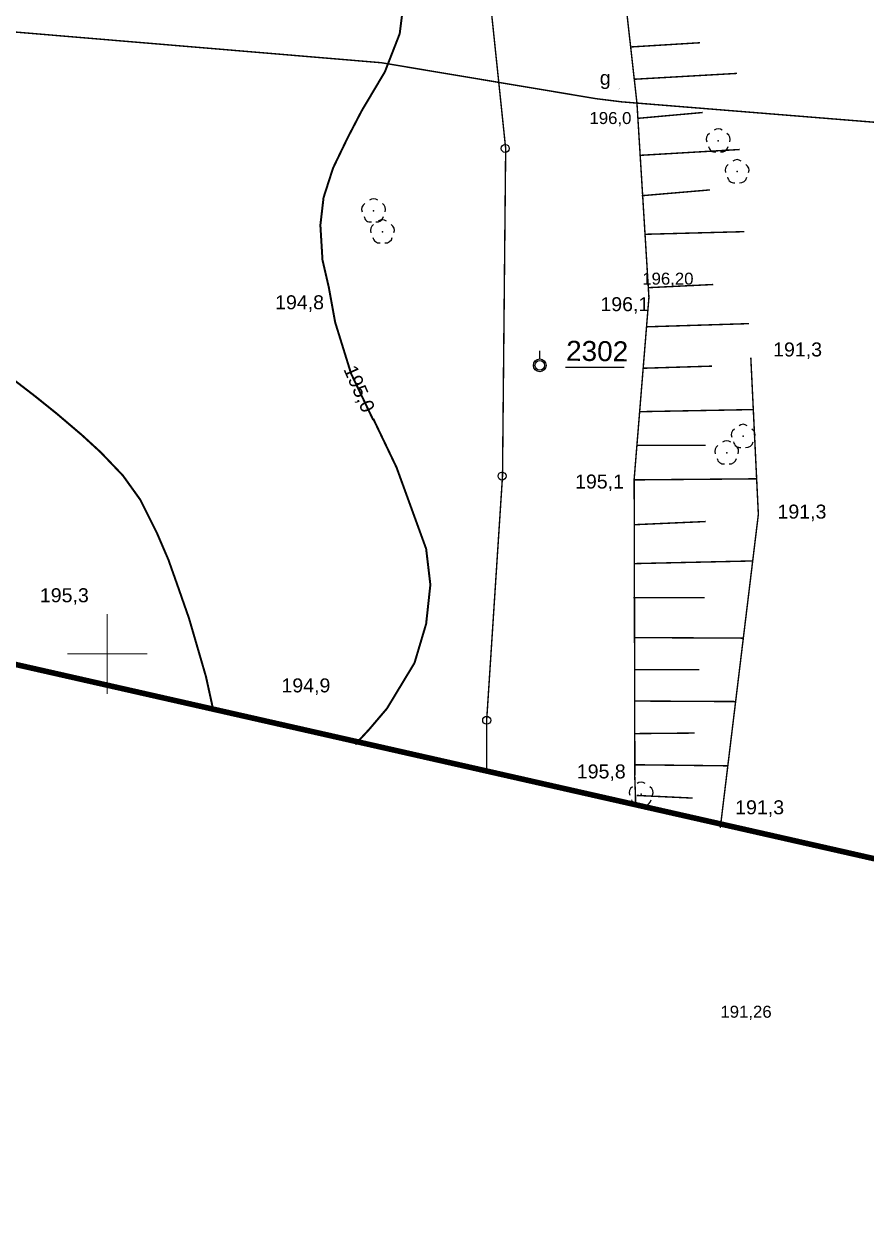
# Model space of a CAD drawing. Extents: x 7572697 to 7573818, y 5546684 to 5547005.
# Drawn here: x 7572944.8 to 7572997.5, y 5546814.8 to 5546889.4 of the extents above; entities that cross this region are included whole.
import ezdxf
from ezdxf.enums import TextEntityAlignment as Align

# ---------------------------------------------------------------- set-up
doc = ezdxf.new("R2010")
doc.units = 0
doc.header["$MEASUREMENT"] = 0
doc.linetypes.add('1', pattern=[2, 1, -1])
doc.styles.add('STYL_ARIAL', font='Arial', dxfattribs={"oblique": 0.1})

# ---------------------------------------------------------------- blocks, each defined once
blk = doc.blocks.new('922')
at = {"color": 0}
for centre, radius, start, end in [((0, 0.35), 0.4, 50.114, 129.886), ((-0.35, 0.1), 0.4, 119.84816, 203.51949), ((0.35, 0.1), 0.4, 336.88451, 60.15184), ((-0.2, -0.3), 0.4, 187.477, 278.47884), ((0.2, -0.275), 0.425, 262.64593, 349.62892)]:
    blk.add_arc(centre, radius, start, end, dxfattribs=at)
blk.add_point((0, 0), dxfattribs=at)
blk = doc.blocks.new('202')
at = {"color": 0}
blk.add_circle((0, 0), 0.25, dxfattribs=at)
blk.add_circle((0, 0), 0.25, dxfattribs=at)
blk = doc.blocks.new('131')
at = {"color": 0}
blk.add_line((0, 0.4), (0, 0.9), dxfattribs=at)
for radius in [0.4, 0.3]:
    blk.add_circle((0, 0), radius, dxfattribs=at)

msp = doc.modelspace()

# ---------------------------------------------------------------- linework, layer by layer
at = {"color": 0, "const_width": 0.09}
for points in [[(7572973.7277, 5546842.6506), (7572973.7277, 5546845.8256), (7572974.7199, 5546861.1185), (7572974.9183, 5546881.6237), (7572972.3386, 5546906.3622), (7572965.7902, 5546934.1699), (7572964.1366, 5546941.5121), (7572961.0277, 5546956.2362), (7572952.6272, 5546974.6511), (7572948.5262, 5546979.3475)], [(7572982.7368, 5546887.9804), (7572987.0693, 5546888.245)], [(7572983.0014, 5546885.9629), (7572989.3845, 5546886.3267)], [(7572983.1998, 5546883.5155), (7572987.2347, 5546883.8793)], [(7572983.3321, 5546881.2004), (7572989.5498, 5546881.5642)], [(7572983.4313, 5546878.6736), (7572987.6977, 5546879.0374)], [(7572983.6298, 5546876.2593), (7572989.8475, 5546876.4247)], [(7572983.8282, 5546872.919), (7572987.8962, 5546873.1174)], [(7572960.6302, 5546870.8124), (7572960.6292, 5546870.8139), (7572960.6283, 5546870.8153), (7572960.6273, 5546870.8168), (7572960.6265, 5546870.8183), (7572960.6257, 5546870.8199), (7572960.625, 5546870.8215), (7572960.6243, 5546870.8231), (7572960.6236, 5546870.8247), (7572960.6231, 5546870.8263), (7572960.6225, 5546870.828), (7572960.6221, 5546870.8297), (7572960.6217, 5546870.8314), (7572960.6213, 5546870.8331), (7572960.6211, 5546870.8348), (7572960.6208, 5546870.8366), (7572960.6207, 5546870.8383), (7572960.6206, 5546870.84), (7572960.6206, 5546870.8418), (7572960.6206, 5546870.8435), (7572960.6207, 5546870.8453), (7572960.6208, 5546870.847), (7572960.621, 5546870.8487), (7572960.6213, 5546870.8505), (7572960.6216, 5546870.8522), (7572960.622, 5546870.8539), (7572960.6224, 5546870.8556), (7572960.6229, 5546870.8572), (7572960.6235, 5546870.8589), (7572960.6241, 5546870.8605), (7572960.6248, 5546870.8621), (7572960.6255, 5546870.8637), (7572960.6263, 5546870.8653), (7572960.6272, 5546870.8668), (7572960.628, 5546870.8683), (7572960.629, 5546870.8698), (7572960.63, 5546870.8712), (7572960.631, 5546870.8726), (7572960.6321, 5546870.874), (7572960.6333, 5546870.8753), (7572960.6345, 5546870.8766), (7572960.6357, 5546870.8778), (7572960.637, 5546870.879), (7572960.6383, 5546870.8802), (7572960.6396, 5546870.8813), (7572960.641, 5546870.8823), (7572960.6424, 5546870.8833), (7572960.6439, 5546870.8843), (7572960.6454, 5546870.8852), (7572960.6469, 5546870.886), (7572960.6485, 5546870.8868), (7572960.65, 5546870.8876), (7572960.6516, 5546870.8883), (7572960.6533, 5546870.8889), (7572960.6549, 5546870.8895), (7572960.6566, 5546870.89), (7572960.6583, 5546870.8904), (7572960.66, 5546870.8908), (7572960.6617, 5546870.8912), (7572960.6634, 5546870.8915), (7572960.6651, 5546870.8917), (7572960.6669, 5546870.8918), (7572960.6686, 5546870.8919), (7572960.6704, 5546870.892), (7572960.6721, 5546870.892), (7572960.6738, 5546870.8919), (7572960.6756, 5546870.8917), (7572960.6773, 5546870.8915), (7572960.679, 5546870.8913), (7572960.6808, 5546870.8909), (7572960.6825, 5546870.8905), (7572960.6841, 5546870.8901), (7572960.6858, 5546870.8896), (7572960.6875, 5546870.889), (7572960.6891, 5546870.8884), (7572960.6907, 5546870.8877), (7572960.6923, 5546870.887), (7572960.6939, 5546870.8862), (7572960.6954, 5546870.8854), (7572960.6969, 5546870.8845), (7572960.6984, 5546870.8835), (7572960.6998, 5546870.8825), (7572960.7012, 5546870.8815), (7572960.7025, 5546870.8804), (7572960.7039, 5546870.8793), (7572960.7051, 5546870.8781), (7572960.7064, 5546870.8769), (7572960.7076, 5546870.8756), (7572960.7087, 5546870.8743), (7572960.7098, 5546870.8729), (7572960.7109, 5546870.8715), (7572960.7119, 5546870.8701), (7572960.7129, 5546870.8686), (7572960.7138, 5546870.8671), (7572960.7146, 5546870.8656), (7572960.7154, 5546870.8641), (7572960.7162, 5546870.8625), (7572960.7168, 5546870.8609), (7572960.7175, 5546870.8593), (7572960.718, 5546870.8576), (7572960.7186, 5546870.8559), (7572960.719, 5546870.8543), (7572960.7194, 5546870.8526), (7572960.7198, 5546870.8509), (7572960.72, 5546870.8491), (7572960.7203, 5546870.8474), (7572960.7204, 5546870.8457), (7572960.7205, 5546870.8439), (7572960.7206, 5546870.8422), (7572960.7205, 5546870.8404), (7572960.7204, 5546870.8387), (7572960.7203, 5546870.8369), (7572960.7201, 5546870.8352), (7572960.7198, 5546870.8335), (7572960.7195, 5546870.8318), (7572960.7191, 5546870.8301), (7572960.7187, 5546870.8284), (7572960.7182, 5546870.8267), (7572960.7176, 5546870.8251), (7572960.717, 5546870.8234), (7572960.7163, 5546870.8218), (7572960.7156, 5546870.8202), (7572960.7148, 5546870.8187), (7572960.7139, 5546870.8171), (7572960.7131, 5546870.8156), (7572960.7121, 5546870.8142), (7572960.7111, 5546870.8127), (7572960.7101, 5546870.8114), (7572960.709, 5546870.81), (7572960.7078, 5546870.8087), (7572960.7067, 5546870.8074), (7572960.7054, 5546870.8061), (7572960.7042, 5546870.805), (7572960.7028, 5546870.8038), (7572960.7015, 5546870.8027), (7572960.7001, 5546870.8016), (7572960.6987, 5546870.8006), (7572960.6972, 5546870.7997), (7572960.6957, 5546870.7988), (7572960.6942, 5546870.7979), (7572960.6926, 5546870.7971), (7572960.6911, 5546870.7964), (7572960.6895, 5546870.7957), (7572960.6878, 5546870.7951), (7572960.6862, 5546870.7945), (7572960.6845, 5546870.794), (7572960.6828, 5546870.7935), (7572960.6811, 5546870.7931), (7572960.6794, 5546870.7928), (7572960.6777, 5546870.7925), (7572960.676, 5546870.7923), (7572960.6742, 5546870.7921), (7572960.6725, 5546870.792), (7572960.6707, 5546870.792), (7572960.669, 5546870.792), (7572960.6673, 5546870.7921), (7572960.6655, 5546870.7922), (7572960.6638, 5546870.7924), (7572960.6621, 5546870.7927), (7572960.6603, 5546870.793), (7572960.6586, 5546870.7934), (7572960.657, 5546870.7939), (7572960.6553, 5546870.7944), (7572960.6536, 5546870.7949), (7572960.652, 5546870.7955), (7572960.6504, 5546870.7962), (7572960.6488, 5546870.797), (7572960.6472, 5546870.7977), (7572960.6457, 5546870.7986), (7572960.6442, 5546870.7995), (7572960.6428, 5546870.8004), (7572960.6413, 5546870.8014), (7572960.6399, 5546870.8025), (7572960.6386, 5546870.8036), (7572960.6372, 5546870.8047), (7572960.636, 5546870.8059), (7572960.6347, 5546870.8071), (7572960.6335, 5546870.8084), (7572960.6324, 5546870.8097), (7572960.6302, 5546870.8124)], [(7572983.762, 5546870.4716), (7572990.1451, 5546870.67)], [(7572983.5305, 5546867.8786), (7572987.83, 5546868.0109)], [(7572988.3402, 5546839.1222), (7572990.721, 5546858.7339), (7572990.2491, 5546868.5479)], [(7572982.3466, 5546867.9282), (7572978.6424, 5546867.9282)], [(7572983.299, 5546865.1601), (7572990.4097, 5546865.2924)], [(7572983.1337, 5546863.05), (7572987.4332, 5546863.05)], [(7572982.9683, 5546860.8937), (7572990.6081, 5546860.9598)], [(7572982.9683, 5546858.0891), (7572987.4331, 5546858.2875)], [(7572982.9683, 5546855.6549), (7572990.3436, 5546855.8203)], [(7572982.9022, 5546853.5184), (7572987.367, 5546853.5184)], [(7572983.0014, 5546851.0247), (7572989.8144, 5546850.9916)], [(7572983.0014, 5546849.0205), (7572987.0363, 5546849.0205)], [(7572982.9683, 5546847.056), (7572989.2852, 5546847.0229)], [(7572983.0344, 5546845.0187), (7572986.7386, 5546845.0518)], [(7572983.0344, 5546843.0674), (7572988.7891, 5546843.0013)], [(7572983.1006, 5546841.1491), (7572986.6063, 5546840.9837)]]:
    msp.add_lwpolyline(points, dxfattribs=at)
at = {"color": 2, "const_width": 0.09}
msp.add_lwpolyline([(7573082.8418, 5546859.3988), (7573069.4142, 5546867.7993), (7573055.2061, 5546876.6099), (7573048.7238, 5546879.388), (7573037.479, 5546880.5786), (7573023.7075, 5546881.3724), (7572999.3658, 5546883.1583), (7572982.1547, 5546884.5474), (7572980.5672, 5546884.7458), (7572967.1396, 5546886.9948), (7572936.3686, 5546889.5745), (7572913.4689, 5546892.0219), (7572888.3997, 5546894.337), (7572845.6563, 5546898.4777), (7572835.3904, 5546900.5944), (7572831.7524, 5546903.7694), (7572805.0957, 5546927.3437), (7572800.9284, 5546931.9409), (7572850.4717, 5546932.2385)], dxfattribs=at)
at = {"color": 0, "linetype": '1', "const_width": 0.09}
for points in [[(7572982.3541, 5546891.3755), (7572983.1295, 5546884.4555)], [(7572982.0072, 5546885.3583), (7572982.0042, 5546885.3626), (7572982.0013, 5546885.367), (7572981.9986, 5546885.3715), (7572981.9961, 5546885.376), (7572981.9937, 5546885.3807), (7572981.9915, 5546885.3854), (7572981.9894, 5546885.3902), (7572981.9875, 5546885.3951), (7572981.9858, 5546885.4001), (7572981.9842, 5546885.4051), (7572981.9828, 5546885.4101), (7572981.9816, 5546885.4152), (7572981.9806, 5546885.4204), (7572981.9798, 5546885.4255), (7572981.9791, 5546885.4307), (7572981.9787, 5546885.4359), (7572981.9784, 5546885.4412), (7572981.9782, 5546885.4464), (7572981.9783, 5546885.4516), (7572981.9786, 5546885.4569), (7572981.979, 5546885.4621), (7572981.9796, 5546885.4673), (7572981.9804, 5546885.4724), (7572981.9814, 5546885.4776), (7572981.9826, 5546885.4827), (7572981.9839, 5546885.4878), (7572981.9854, 5546885.4928), (7572981.9871, 5546885.4977), (7572981.989, 5546885.5026), (7572981.991, 5546885.5075), (7572981.9932, 5546885.5122), (7572981.9955, 5546885.5169), (7572981.9981, 5546885.5215), (7572982.0007, 5546885.526), (7572982.0036, 5546885.5304), (7572982.0066, 5546885.5347), (7572982.0097, 5546885.5389), (7572982.013, 5546885.5429), (7572982.0164, 5546885.5469), (7572982.0199, 5546885.5508), (7572982.0236, 5546885.5545), (7572982.0274, 5546885.5581), (7572982.0314, 5546885.5615), (7572982.0354, 5546885.5648), (7572982.0396, 5546885.568), (7572982.0439, 5546885.571), (7572982.0483, 5546885.5739), (7572982.0527, 5546885.5766), (7572982.0573, 5546885.5791), (7572982.062, 5546885.5815), (7572982.0667, 5546885.5838), (7572982.0715, 5546885.5858), (7572982.0764, 5546885.5877), (7572982.0813, 5546885.5895), (7572982.0863, 5546885.591), (7572982.0914, 5546885.5924), (7572982.0965, 5546885.5936), (7572982.1016, 5546885.5946), (7572982.1068, 5546885.5954), (7572982.112, 5546885.5961), (7572982.1172, 5546885.5966), (7572982.1224, 5546885.5969), (7572982.1277, 5546885.597), (7572982.1329, 5546885.5969), (7572982.1381, 5546885.5966), (7572982.1434, 5546885.5962), (7572982.1485, 5546885.5956), (7572982.1537, 5546885.5948), (7572982.1589, 5546885.5938), (7572982.164, 5546885.5927), (7572982.169, 5546885.5913), (7572982.174, 5546885.5898), (7572982.179, 5546885.5881), (7572982.1839, 5546885.5863), (7572982.1887, 5546885.5842), (7572982.1935, 5546885.582), (7572982.1982, 5546885.5797), (7572982.2027, 5546885.5772), (7572982.2072, 5546885.5745), (7572982.2116, 5546885.5717), (7572982.2159, 5546885.5687), (7572982.2201, 5546885.5655), (7572982.2242, 5546885.5622), (7572982.2282, 5546885.5588), (7572982.232, 5546885.5553), (7572982.2357, 5546885.5516), (7572982.2393, 5546885.5478), (7572982.2428, 5546885.5438), (7572982.2461, 5546885.5398), (7572982.2493, 5546885.5356), (7572982.2523, 5546885.5313), (7572982.2551, 5546885.527), (7572982.2579, 5546885.5225), (7572982.2604, 5546885.5179), (7572982.2628, 5546885.5132), (7572982.265, 5546885.5085), (7572982.2671, 5546885.5037), (7572982.269, 5546885.4988), (7572982.2707, 5546885.4939), (7572982.2723, 5546885.4889), (7572982.2737, 5546885.4838), (7572982.2748, 5546885.4787), (7572982.2759, 5546885.4736), (7572982.2767, 5546885.4684), (7572982.2774, 5546885.4632), (7572982.2778, 5546885.458), (7572982.2781, 5546885.4528), (7572982.2782, 5546885.4476), (7572982.2782, 5546885.4423), (7572982.2779, 5546885.4371), (7572982.2775, 5546885.4319), (7572982.2769, 5546885.4267), (7572982.2761, 5546885.4215), (7572982.2751, 5546885.4164), (7572982.2739, 5546885.4112), (7572982.2726, 5546885.4062), (7572982.2711, 5546885.4012), (7572982.2694, 5546885.3962), (7572982.2675, 5546885.3913), (7572982.2655, 5546885.3865), (7572982.2633, 5546885.3817), (7572982.261, 5546885.3771), (7572982.2584, 5546885.3725), (7572982.2558, 5546885.368), (7572982.2529, 5546885.3636), (7572982.2499, 5546885.3593), (7572982.2468, 5546885.3551), (7572982.2435, 5546885.351), (7572982.2401, 5546885.347), (7572982.2365, 5546885.3432), (7572982.2329, 5546885.3395), (7572982.229, 5546885.3359), (7572982.2251, 5546885.3324), (7572982.2211, 5546885.3291), (7572982.2169, 5546885.326), (7572982.2126, 5546885.3229), (7572982.2082, 5546885.3201), (7572982.2037, 5546885.3174), (7572982.1992, 5546885.3148), (7572982.1945, 5546885.3124), (7572982.1898, 5546885.3102), (7572982.185, 5546885.3081), (7572982.1801, 5546885.3062), (7572982.1751, 5546885.3045), (7572982.1701, 5546885.3029), (7572982.1651, 5546885.3016), (7572982.16, 5546885.3004), (7572982.1549, 5546885.2994), (7572982.1497, 5546885.2985), (7572982.1445, 5546885.2979), (7572982.1393, 5546885.2974), (7572982.1341, 5546885.2971), (7572982.1288, 5546885.297), (7572982.1236, 5546885.297), (7572982.1184, 5546885.2973), (7572982.1131, 5546885.2977), (7572982.1079, 5546885.2984), (7572982.1028, 5546885.2992), (7572982.0976, 5546885.3001), (7572982.0925, 5546885.3013), (7572982.0875, 5546885.3026), (7572982.0824, 5546885.3041), (7572982.0775, 5546885.3058), (7572982.0726, 5546885.3077), (7572982.0678, 5546885.3097), (7572982.063, 5546885.3119), (7572982.0583, 5546885.3143), (7572982.0537, 5546885.3168), (7572982.0493, 5546885.3195), (7572982.0448, 5546885.3223), (7572982.0405, 5546885.3253), (7572982.0364, 5546885.3284), (7572982.0323, 5546885.3317), (7572982.0283, 5546885.3351), (7572982.0245, 5546885.3387), (7572982.0207, 5546885.3424), (7572982.0172, 5546885.3462), (7572982.0137, 5546885.3501), (7572982.0072, 5546885.3583)], [(7572983.8771, 5546872.3083), (7572983.1295, 5546884.4555)], [(7572983.8771, 5546872.3083), (7572982.9548, 5546860.9458), (7572982.9978, 5546842.411)], [(7572982.9881, 5546842.439), (7572983.0542, 5546840.5208)], [(7572983.0344, 5546841.4468), (7572983.0344, 5546840.5208)]]:
    msp.add_lwpolyline(points, dxfattribs=at)
at = {"color": 37, "const_width": 0.125}
for points in [[(7572968.5552, 5546890.9238), (7572968.2906, 5546888.8071), (7572967.3646, 5546886.4259), (7572965.9094, 5546883.9785), (7572965.0495, 5546882.3248), (7572964.1234, 5546880.4066), (7572963.5281, 5546878.5545), (7572963.3297, 5546876.8347), (7572963.462, 5546874.6519), (7572963.8588, 5546872.9321), (7572964.2557, 5546870.7493), (7572965.2479, 5546867.5479), (7572966.637, 5546864.6375)], [(7572956.6357, 5546846.4739), (7572956.1727, 5546848.5906), (7572955.1143, 5546852.2286), (7572954.3867, 5546854.3122), (7572953.8245, 5546855.8997), (7572953.0969, 5546857.593), (7572952.0716, 5546859.6435), (7572950.9802, 5546861.1649), (7572949.5912, 5546862.6201), (7572948.4005, 5546863.7115), (7572946.8461, 5546865.0344), (7572945.4901, 5546866.1258), (7572943.7703, 5546867.4487)], [(7572966.6369, 5546864.7169), (7572968.0921, 5546861.6742), (7572969.9442, 5546856.581), (7572970.2088, 5546854.332), (7572969.9442, 5546851.8846), (7572969.2166, 5546849.4372), (7572967.4968, 5546846.593), (7572966.3723, 5546845.27), (7572965.5124, 5546844.344)]]:
    msp.add_lwpolyline(points, dxfattribs=at)
at = {"color": 6, "const_width": 0.35}
msp.add_lwpolyline([(7573096, 5546815), (7572800, 5546882)], dxfattribs=at)
at = {"color": 1, "const_width": 0.065}
for points in [[(7572950, 5546847.5), (7572950, 5546852.5)], [(7572950, 5546847.5), (7572950, 5546852.5)], [(7572950, 5546847.5), (7572950, 5546852.5)], [(7572947.5, 5546850), (7572952.5, 5546850)], [(7572947.5, 5546850), (7572952.5, 5546850)], [(7572947.5, 5546850), (7572952.5, 5546850)]]:
    msp.add_lwpolyline(points, dxfattribs=at)

# ---------------------------------------------------------------- block references
at = {"color": 0}
for name, p in [('922', (7572988.21, 5546882.11)), ('202', (7572974.89, 5546881.63)), ('922', (7572989.39, 5546880.18)), ('922', (7572966.66, 5546877.73)), ('922', (7572967.21, 5546876.42)), ('131', (7572977.05, 5546868.06)), ('922', (7572989.77, 5546863.62)), ('922', (7572988.74, 5546862.59)), ('202', (7572974.69, 5546861.13)), ('202', (7572973.73, 5546845.85)), ('922', (7572983.39, 5546841.23, 199.56))]:
    msp.add_blockref(name, p, dxfattribs=at)

# ---------------------------------------------------------------- texts
at = {"color": 0, "style": 'STYL_ARIAL'}
for s, height, p in [('g', 0.875, (7572980.8053, 5546886.485)), ('196,0', 0.75, (7572980.1608, 5546883.9081)), ('196,20', 0.75, (7572983.462, 5546873.8585)), ('194,8', 0.875, (7572960.4986, 5546872.4423)), ('196,1', 0.875, (7572980.8422, 5546872.325)), ('191,3', 0.875, (7572991.646, 5546869.4907)), ('195,1', 0.875, (7572979.2584, 5546861.227)), ('191,3', 0.875, (7572991.9194, 5546859.3459)), ('195,3', 0.875, (7572945.7878, 5546854.1133)), ('194,9', 0.875, (7572960.8954, 5546848.471)), ('195,8', 0.875, (7572979.3676, 5546843.0892)), ('191,3', 0.875, (7572989.272, 5546840.8443)), ('191,26', 0.75, (7572988.348, 5546827.9915))]:
    msp.add_text(s, height=height, dxfattribs=at).set_placement(p, align=Align.TOP_LEFT)
for s, height, rotation, p in [('2302', 1.25, 359.3727, (7572978.7051, 5546869.6001)), ('195,0', 0.875, 293.6294, (7572965.5568, 5546868.1713))]:
    msp.add_text(s, height=height, rotation=rotation, dxfattribs=at).set_placement(p, align=Align.TOP_LEFT)

doc.saveas('drawing.dxf')
